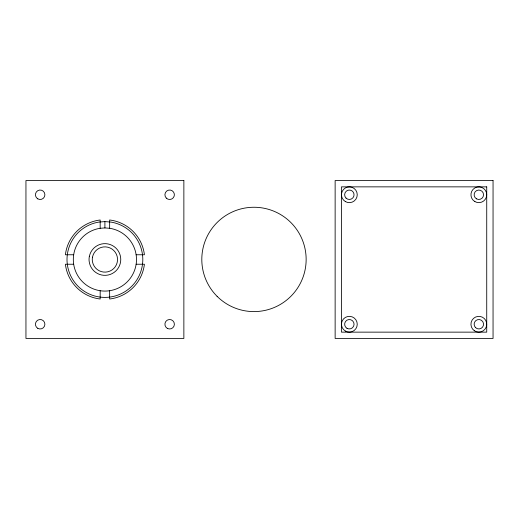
<?xml version="1.0" encoding="UTF-8"?>
<svg xmlns="http://www.w3.org/2000/svg" width="519" height="519" viewBox="0 0 519 519"><rect width="100%" height="100%" fill="white"/><g stroke="black" fill="none" stroke-linecap="round" stroke-linejoin="round"><path stroke-width="0.78" d="M104.903 221.6L98.98 222.067A37.9 37.9 0 0 0 67.476 253.57L67.217 255.536A37.9 37.9 0 0 0 67.217 263.464L67.476 265.43A37.9 37.9 0 0 0 98.98 296.933L100.946 297.192A37.9 37.9 0 0 0 108.867 297.192L110.832 296.933A37.9 37.9 0 0 0 142.336 265.43L142.595 263.464A37.9 37.9 0 0 0 142.595 255.536L142.336 253.57A37.9 37.9 0 0 0 110.832 222.067L104.903 221.6L104.903 227.919L99.966 228.308A31.581 31.581 0 0 0 73.711 254.557L73.497 256.198A31.581 31.581 0 0 0 73.497 262.802L73.711 264.443A31.581 31.581 0 0 0 99.966 290.692L101.607 290.906A31.581 31.581 0 0 0 108.205 290.906L109.846 290.692A31.581 31.581 0 0 0 136.101 264.443L136.315 262.802A31.581 31.581 0 0 0 136.315 256.198L136.101 254.557A31.581 31.581 0 0 0 109.846 228.308L104.903 227.919M73.685 254.764L65.407 254.764L65.602 253.272A39.794 39.794 0 0 1 98.681 220.199L100.167 219.998L100.167 228.282M136.127 254.764L144.405 254.764L144.211 253.272A39.794 39.794 0 0 0 111.131 220.199L109.645 219.998L109.645 228.282M73.685 264.236L65.407 264.236L65.602 265.728A39.794 39.794 0 0 0 98.681 298.801L100.167 299.002L100.167 290.718M136.127 264.236L144.405 264.236L144.211 265.728A39.794 39.794 0 0 1 111.131 298.801L109.645 299.002L109.645 290.718M89.294 256.665L89.138 257.846A15.855 15.855 0 0 0 89.138 261.154L89.592 263.607A15.855 15.855 0 0 0 113.998 272.488A15.855 15.855 0 0 0 113.998 246.512A15.855 15.855 0 0 0 89.592 255.393L89.294 256.665M92.473 257.236L92.434 257.528A12.625 12.625 0 0 0 92.35 260.817L92.557 262.127A12.625 12.625 0 0 0 111.968 269.971A12.625 12.625 0 0 0 111.968 249.029A12.625 12.625 0 0 0 92.557 256.873L92.473 257.236M183.862 180.547L25.95 180.547L25.95 338.453L183.862 338.453L183.862 180.547M493.05 180.547L335.138 180.547L335.138 338.453L493.05 338.453L493.05 180.547M486.731 186.859L341.457 186.859L341.457 332.141L486.731 332.141L486.731 186.859M37.796 328.345A4.736 4.736 0 0 0 44.9 324.245A4.736 4.736 0 0 0 37.796 320.139A4.736 4.736 0 0 0 37.796 328.345M37.796 198.861A4.736 4.736 0 0 0 44.9 194.755A4.736 4.736 0 0 0 37.796 190.655A4.736 4.736 0 0 0 37.796 198.861M167.28 328.345A4.736 4.736 0 0 0 174.384 324.245A4.736 4.736 0 0 0 167.28 320.139A4.736 4.736 0 0 0 167.28 328.345M166.301 198.109A4.736 4.736 0 0 0 174.222 195.981A4.736 4.736 0 0 0 168.422 190.181A4.736 4.736 0 0 0 166.301 198.109M217.085 296.317A52.172 52.172 0 0 0 304.368 272.929A52.172 52.172 0 0 0 240.472 209.034A52.172 52.172 0 0 0 217.085 296.317M474.308 330.713A7.895 7.895 0 0 0 486.705 324.933A7.895 7.895 0 0 0 475.501 317.09A7.895 7.895 0 0 0 474.308 330.713M474.891 201.593A7.895 7.895 0 0 0 486.731 194.755A7.895 7.895 0 0 0 474.891 187.917A7.895 7.895 0 0 0 474.891 201.593M345.401 201.593A7.895 7.895 0 0 0 357.247 194.755A7.895 7.895 0 0 0 345.401 187.917A7.895 7.895 0 0 0 345.401 201.593M346.024 198.089A4.71 4.71 0 0 0 353.9 195.974A4.71 4.71 0 0 0 348.132 190.207A4.71 4.71 0 0 0 346.024 198.089M476.481 198.835A4.71 4.71 0 0 0 483.546 194.755A4.71 4.71 0 0 0 476.481 190.681A4.71 4.71 0 0 0 476.481 198.835M345.401 331.083A7.895 7.895 0 0 0 357.247 324.245A7.895 7.895 0 0 0 345.401 317.407A7.895 7.895 0 0 0 345.401 331.083M475.508 327.573A4.71 4.71 0 0 0 483.39 325.465A4.71 4.71 0 0 0 477.616 319.691A4.71 4.71 0 0 0 475.508 327.573M346.997 328.319A4.71 4.71 0 0 0 354.062 324.245A4.71 4.71 0 0 0 346.997 320.165A4.71 4.71 0 0 0 346.997 328.319"/></g></svg>
